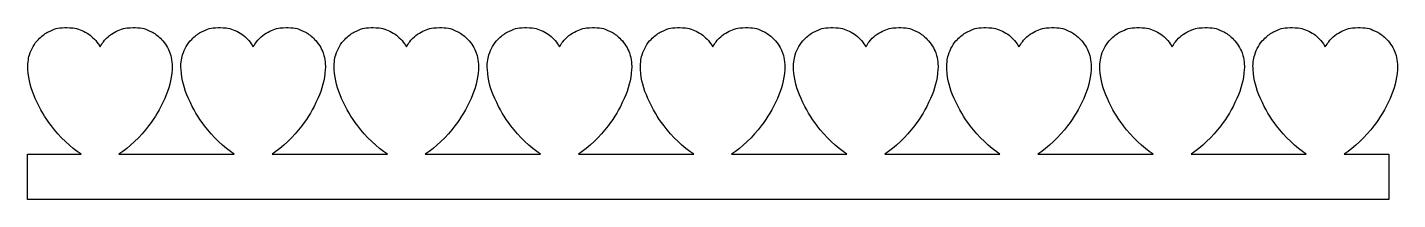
# Model space of a CAD drawing. Header units: centimetres. Extents: x -14.8 to 13.9, y 9.8 to 13.4.
import ezdxf

# ---------------------------------------------------------------- set-up
doc = ezdxf.new("R2010")
doc.units = ezdxf.units.CM
doc.header["$MEASUREMENT"] = 0
doc.layers.add('Layer 1', color=7, linetype='Continuous')

msp = doc.modelspace()

# ---------------------------------------------------------------- linework, layer by layer
at = {"layer": 'Layer 1', "color": 16}
msp.add_open_spline([(-14.04748, 13.37981), (-14.20814, 13.37189), (-14.25931, 13.35788), (-14.41128, 13.27893), (-14.41128, 13.27893), (-14.47422, 13.24623), (-14.53661, 13.19738), (-14.60145, 13.13176), (-14.60145, 13.13176), (-14.68667, 13.04551), (-14.75279, 12.93262), (-14.79162, 12.80599), (-14.79162, 12.80599), (-14.808, 12.75256), (-14.81252, 12.73064), (-14.82055, 12.65716), (-14.82055, 12.65716), (-14.82915, 12.57851), (-14.82924, 12.5647), (-14.82469, 12.49593), (-14.82469, 12.49593), (-14.81072, 12.28491), (-14.76068, 12.0896), (-14.67007, 11.89235), (-14.67007, 11.89235), (-14.55587, 11.64373), (-14.47745, 11.50981), (-14.33108, 11.31523), (-14.33108, 11.31523), (-14.16396, 11.09307), (-13.91923, 10.86118), (-13.70848, 10.72322), (-13.70848, 10.72322), (-13.70848, 10.72322), (-14.83461, 10.72322), (-14.83461, 10.72322), (-14.83461, 10.72322), (-14.83461, 10.72322), (-14.83461, 9.77072), (-14.83461, 9.77072), (-14.83461, 9.77072), (-14.83461, 9.77072), (13.74039, 9.77072), (13.74039, 9.77072), (13.74039, 9.77072), (13.74039, 9.77072), (13.74039, 10.72322), (13.74039, 10.72322), (13.74039, 10.72322), (13.74039, 10.72322), (12.80525, 10.72322), (12.80525, 10.72322), (12.80525, 10.72322), (13.01515, 10.86055), (13.25997, 11.09322), (13.42702, 11.31523), (13.42702, 11.31523), (13.57368, 11.51014), (13.65142, 11.64286), (13.76602, 11.89235), (13.76602, 11.89235), (13.85661, 12.08956), (13.90667, 12.28492), (13.92064, 12.49593), (13.92064, 12.49593), (13.92518, 12.56461), (13.92504, 12.57827), (13.9165, 12.65634), (13.9165, 12.65634), (13.9072, 12.7414), (13.90374, 12.75622), (13.87433, 12.84651), (13.87433, 12.84651), (13.84202, 12.94574), (13.77573, 13.05248), (13.69739, 13.13176), (13.69739, 13.13176), (13.63256, 13.19738), (13.57017, 13.24623), (13.50723, 13.27893), (13.50723, 13.27893), (13.35526, 13.35788), (13.30326, 13.37188), (13.1426, 13.37981), (13.1426, 13.37981), (13.10611, 13.3816), (12.96585, 13.37138), (12.93589, 13.36492), (12.93589, 13.36492), (12.82906, 13.3419), (12.7495, 13.30702), (12.64485, 13.23759), (12.64485, 13.23759), (12.58576, 13.1984), (12.56606, 13.18075), (12.50429, 13.11109), (12.50429, 13.11109), (12.46326, 13.06482), (12.4522, 13.04984), (12.42657, 13.00443), (12.42657, 13.00443), (12.41847, 12.99008), (12.41007, 12.97797), (12.40838, 12.97797), (12.40838, 12.97797), (12.40668, 12.97797), (12.39722, 12.99222), (12.38688, 13.00939), (12.38688, 13.00939), (12.33749, 13.09146), (12.24614, 13.18774), (12.1719, 13.23677), (12.1719, 13.23677), (12.06965, 13.3043), (11.98184, 13.34227), (11.87673, 13.36492), (11.87673, 13.36492), (11.84677, 13.37138), (11.70651, 13.3816), (11.67002, 13.37981), (11.67002, 13.37981), (11.50936, 13.37189), (11.45819, 13.35788), (11.30622, 13.27893), (11.30622, 13.27893), (11.24328, 13.24623), (11.18089, 13.19738), (11.11605, 13.13176), (11.11605, 13.13176), (11.03083, 13.04551), (10.96471, 12.93262), (10.92588, 12.80599), (10.92588, 12.80599), (10.9095, 12.75256), (10.90498, 12.73064), (10.89695, 12.65716), (10.89695, 12.65716), (10.88835, 12.57851), (10.88826, 12.5647), (10.89281, 12.49593), (10.89281, 12.49593), (10.90678, 12.28491), (10.95682, 12.0896), (11.04743, 11.89235), (11.04743, 11.89235), (11.16163, 11.64373), (11.24005, 11.50981), (11.38642, 11.31523), (11.38642, 11.31523), (11.55354, 11.09307), (11.79827, 10.86118), (12.00902, 10.72322), (12.00902, 10.72322), (12.00902, 10.72322), (9.59056, 10.72322), (9.59056, 10.72322), (9.59056, 10.72322), (9.80046, 10.86055), (10.04529, 11.09322), (10.21234, 11.31523), (10.21234, 11.31523), (10.35899, 11.51014), (10.43673, 11.64286), (10.55133, 11.89235), (10.55133, 11.89235), (10.64193, 12.08956), (10.69198, 12.28492), (10.70595, 12.49593), (10.70595, 12.49593), (10.7105, 12.56461), (10.71035, 12.57827), (10.70181, 12.65634), (10.70181, 12.65634), (10.69252, 12.7414), (10.68905, 12.75622), (10.65965, 12.84651), (10.65965, 12.84651), (10.62733, 12.94574), (10.56104, 13.05248), (10.48271, 13.13176), (10.48271, 13.13176), (10.41787, 13.19738), (10.35548, 13.24623), (10.29254, 13.27893), (10.29254, 13.27893), (10.14057, 13.35788), (10.0894, 13.37188), (9.92874, 13.37981), (9.92874, 13.37981), (9.89225, 13.38161), (9.75116, 13.37138), (9.7212, 13.36492), (9.7212, 13.36492), (9.61437, 13.3419), (9.53481, 13.30702), (9.43016, 13.23759), (9.43016, 13.23759), (9.37107, 13.1984), (9.35137, 13.18075), (9.2896, 13.11109), (9.2896, 13.11109), (9.24857, 13.06482), (9.23752, 13.04984), (9.21188, 13.00443), (9.21188, 13.00443), (9.20378, 12.99008), (9.19539, 12.97797), (9.19369, 12.97797), (9.19369, 12.97797), (9.19199, 12.97797), (9.18253, 12.99222), (9.17219, 13.00939), (9.17219, 13.00939), (9.12279, 13.09146), (9.03145, 13.18774), (8.95722, 13.23677), (8.95722, 13.23677), (8.85496, 13.3043), (8.76715, 13.34227), (8.66204, 13.36492), (8.66204, 13.36492), (8.63208, 13.37138), (8.49183, 13.3816), (8.45534, 13.37981), (8.45534, 13.37981), (8.29468, 13.37189), (8.2435, 13.35788), (8.09153, 13.27893), (8.09153, 13.27893), (8.02859, 13.24623), (7.96621, 13.19738), (7.90137, 13.13176), (7.90137, 13.13176), (7.81614, 13.04551), (7.75003, 12.93262), (7.7112, 12.80599), (7.7112, 12.80599), (7.69481, 12.75256), (7.69029, 12.73064), (7.68226, 12.65716), (7.68226, 12.65716), (7.67366, 12.57851), (7.67357, 12.5647), (7.67812, 12.49593), (7.67812, 12.49593), (7.69209, 12.28491), (7.74213, 12.0896), (7.83274, 11.89235), (7.83274, 11.89235), (7.94695, 11.64373), (8.02537, 11.50981), (8.17174, 11.31523), (8.17174, 11.31523), (8.33885, 11.09307), (8.58359, 10.86118), (8.79433, 10.72322), (8.79433, 10.72322), (8.79433, 10.72322), (6.37588, 10.72322), (6.37588, 10.72322), (6.37588, 10.72322), (6.58577, 10.86055), (6.8306, 11.09322), (6.99765, 11.31523), (6.99765, 11.31523), (7.1443, 11.51014), (7.22204, 11.64286), (7.33665, 11.89235), (7.33665, 11.89235), (7.42724, 12.08956), (7.47729, 12.28492), (7.49126, 12.49593), (7.49126, 12.49593), (7.49581, 12.56461), (7.49566, 12.57827), (7.48713, 12.65634), (7.48713, 12.65634), (7.47783, 12.7414), (7.47436, 12.75622), (7.44496, 12.84651), (7.44496, 12.84651), (7.41265, 12.94574), (7.34635, 13.05248), (7.26802, 13.13176), (7.26802, 13.13176), (7.20318, 13.19738), (7.1408, 13.24623), (7.07785, 13.27893), (7.07785, 13.27893), (6.92589, 13.35788), (6.87471, 13.37189), (6.71405, 13.37981), (6.71405, 13.37981), (6.67756, 13.38161), (6.5373, 13.37138), (6.50734, 13.36492), (6.50734, 13.36492), (6.40051, 13.3419), (6.32013, 13.30702), (6.21547, 13.23759), (6.21547, 13.23759), (6.15639, 13.1984), (6.13668, 13.18075), (6.07491, 13.11109), (6.07491, 13.11109), (6.03388, 13.06482), (6.02283, 13.04984), (5.99719, 13.00443), (5.99719, 13.00443), (5.98909, 12.99008), (5.9807, 12.97797), (5.979, 12.97797), (5.979, 12.97797), (5.97731, 12.97797), (5.96784, 12.99222), (5.9575, 13.00939), (5.9575, 13.00939), (5.90811, 13.09146), (5.81677, 13.18774), (5.74253, 13.23677), (5.74253, 13.23677), (5.64028, 13.3043), (5.55246, 13.34227), (5.44736, 13.36492), (5.44736, 13.36492), (5.4174, 13.37138), (5.27714, 13.38161), (5.24065, 13.37981), (5.24065, 13.37981), (5.07999, 13.37189), (5.02881, 13.35788), (4.87685, 13.27893), (4.87685, 13.27893), (4.8139, 13.24623), (4.75152, 13.19738), (4.68668, 13.13176), (4.68668, 13.13176), (4.60145, 13.04551), (4.53534, 12.93262), (4.49651, 12.80599), (4.49651, 12.80599), (4.48013, 12.75256), (4.4756, 12.73064), (4.46757, 12.65716), (4.46757, 12.65716), (4.45897, 12.57851), (4.45888, 12.5647), (4.46344, 12.49593), (4.46344, 12.49593), (4.47741, 12.28491), (4.52744, 12.0896), (4.61805, 11.89235), (4.61805, 11.89235), (4.73226, 11.64373), (4.81068, 11.50981), (4.95705, 11.31523), (4.95705, 11.31523), (5.12416, 11.09307), (5.3689, 10.86118), (5.57965, 10.72322), (5.57965, 10.72322), (5.57965, 10.72322), (3.16119, 10.72322), (3.16119, 10.72322), (3.16119, 10.72322), (3.37108, 10.86055), (3.61591, 11.09322), (3.78296, 11.31523), (3.78296, 11.31523), (3.92962, 11.51014), (4.00735, 11.64286), (4.12196, 11.89235), (4.12196, 11.89235), (4.21255, 12.08956), (4.2626, 12.28492), (4.27657, 12.49593), (4.27657, 12.49593), (4.28112, 12.56461), (4.28097, 12.57827), (4.27244, 12.65634), (4.27244, 12.65634), (4.26314, 12.7414), (4.25967, 12.75622), (4.23027, 12.84651), (4.23027, 12.84651), (4.19796, 12.94574), (4.13167, 13.05248), (4.05333, 13.13176), (4.05333, 13.13176), (3.98849, 13.19738), (3.92611, 13.24623), (3.86316, 13.27893), (3.86316, 13.27893), (3.7112, 13.35788), (3.66002, 13.37188), (3.49936, 13.37981), (3.49936, 13.37981), (3.46287, 13.38161), (3.32261, 13.37138), (3.29265, 13.36492), (3.29265, 13.36492), (3.18582, 13.3419), (3.10544, 13.30702), (3.00079, 13.23759), (3.00079, 13.23759), (2.9417, 13.1984), (2.922, 13.18075), (2.86023, 13.11109), (2.86023, 13.11109), (2.8192, 13.06482), (2.80814, 13.04984), (2.7825, 13.00443), (2.7825, 13.00443), (2.77441, 12.99008), (2.76601, 12.97797), (2.76431, 12.97797), (2.76431, 12.97797), (2.76262, 12.97797), (2.75315, 12.99222), (2.74282, 13.00939), (2.74282, 13.00939), (2.69342, 13.09146), (2.60208, 13.18774), (2.52784, 13.23677), (2.52784, 13.23677), (2.42559, 13.3043), (2.33777, 13.34227), (2.23267, 13.36492), (2.23267, 13.36492), (2.20271, 13.37138), (2.06245, 13.3816), (2.02596, 13.37981), (2.02596, 13.37981), (1.8653, 13.37189), (1.81412, 13.35788), (1.66216, 13.27893), (1.66216, 13.27893), (1.59921, 13.24623), (1.53683, 13.19738), (1.47199, 13.13176), (1.47199, 13.13176), (1.38676, 13.04551), (1.32065, 12.93262), (1.28182, 12.80599), (1.28182, 12.80599), (1.26544, 12.75256), (1.26092, 12.73064), (1.25288, 12.65716), (1.25288, 12.65716), (1.24428, 12.57851), (1.2442, 12.5647), (1.24875, 12.49593), (1.24875, 12.49593), (1.26272, 12.28491), (1.31276, 12.0896), (1.40336, 11.89235), (1.40336, 11.89235), (1.51757, 11.64373), (1.59599, 11.50981), (1.74236, 11.31523), (1.74236, 11.31523), (1.90947, 11.09307), (2.15421, 10.86118), (2.36496, 10.72322), (2.36496, 10.72322), (2.36496, 10.72322), (-0.0535, 10.72322), (-0.0535, 10.72322), (-0.0535, 10.72322), (0.1564, 10.86055), (0.40123, 11.09322), (0.56827, 11.31523), (0.56827, 11.31523), (0.71493, 11.51014), (0.79266, 11.64286), (0.90727, 11.89235), (0.90727, 11.89235), (0.99786, 12.08956), (1.04792, 12.28492), (1.06189, 12.49593), (1.06189, 12.49593), (1.06643, 12.56461), (1.06629, 12.57827), (1.05775, 12.65634), (1.05775, 12.65634), (1.04845, 12.7414), (1.04498, 12.75622), (1.01558, 12.84651), (1.01558, 12.84651), (0.98327, 12.94574), (0.91698, 13.05248), (0.83864, 13.13176), (0.83864, 13.13176), (0.7738, 13.19738), (0.71142, 13.24623), (0.64847, 13.27893), (0.64847, 13.27893), (0.49651, 13.35788), (0.44533, 13.37189), (0.28467, 13.37981), (0.28467, 13.37981), (0.24818, 13.38161), (0.10793, 13.37138), (0.07797, 13.36492), (0.07797, 13.36492), (-0.02887, 13.3419), (-0.10925, 13.30702), (-0.2139, 13.23759), (-0.2139, 13.23759), (-0.27299, 13.1984), (-0.29269, 13.18075), (-0.35446, 13.11109), (-0.35446, 13.11109), (-0.39549, 13.06482), (-0.40655, 13.04984), (-0.43218, 13.00443), (-0.43218, 13.00443), (-0.44028, 12.99008), (-0.44868, 12.97797), (-0.45037, 12.97797), (-0.45037, 12.97797), (-0.45207, 12.97797), (-0.46153, 12.99222), (-0.47187, 13.00939), (-0.47187, 13.00939), (-0.52127, 13.09146), (-0.61261, 13.18774), (-0.68684, 13.23677), (-0.68684, 13.23677), (-0.7891, 13.3043), (-0.87692, 13.34227), (-0.98202, 13.36492), (-0.98202, 13.36492), (-1.01198, 13.37138), (-1.15224, 13.38161), (-1.18873, 13.37981), (-1.18873, 13.37981), (-1.34939, 13.37189), (-1.40056, 13.35788), (-1.55253, 13.27893), (-1.55253, 13.27893), (-1.61547, 13.24623), (-1.67786, 13.19738), (-1.7427, 13.13176), (-1.7427, 13.13176), (-1.82792, 13.04551), (-1.89404, 12.93262), (-1.93287, 12.80599), (-1.93287, 12.80599), (-1.94925, 12.75256), (-1.95377, 12.73064), (-1.9618, 12.65716), (-1.9618, 12.65716), (-1.9704, 12.57851), (-1.97049, 12.5647), (-1.96594, 12.49593), (-1.96594, 12.49593), (-1.95197, 12.28491), (-1.90193, 12.0896), (-1.81132, 11.89235), (-1.81132, 11.89235), (-1.69712, 11.64373), (-1.6187, 11.50981), (-1.47233, 11.31523), (-1.47233, 11.31523), (-1.30521, 11.09307), (-1.06048, 10.86118), (-0.84973, 10.72322), (-0.84973, 10.72322), (-0.84973, 10.72322), (-3.26819, 10.72322), (-3.26819, 10.72322), (-3.26819, 10.72322), (-3.05829, 10.86055), (-2.81346, 11.09322), (-2.64641, 11.31523), (-2.64641, 11.31523), (-2.49976, 11.51014), (-2.42202, 11.64286), (-2.30742, 11.89235), (-2.30742, 11.89235), (-2.21683, 12.08956), (-2.16677, 12.28492), (-2.1528, 12.49593), (-2.1528, 12.49593), (-2.14825, 12.56461), (-2.1484, 12.57827), (-2.15694, 12.65634), (-2.15694, 12.65634), (-2.16623, 12.7414), (-2.1697, 12.75622), (-2.1991, 12.84651), (-2.1991, 12.84651), (-2.23142, 12.94574), (-2.29771, 13.05248), (-2.37604, 13.13176), (-2.37604, 13.13176), (-2.44088, 13.19738), (-2.50327, 13.24623), (-2.56621, 13.27893), (-2.56621, 13.27893), (-2.71818, 13.35788), (-2.76935, 13.37189), (-2.93001, 13.37981), (-2.93001, 13.37981), (-2.9665, 13.38161), (-3.10676, 13.37138), (-3.13672, 13.36492), (-3.13672, 13.36492), (-3.24355, 13.3419), (-3.32394, 13.30702), (-3.42859, 13.23759), (-3.42859, 13.23759), (-3.48768, 13.1984), (-3.50738, 13.18075), (-3.56915, 13.11109), (-3.56915, 13.11109), (-3.61018, 13.06482), (-3.62123, 13.04984), (-3.64687, 13.00443), (-3.64687, 13.00443), (-3.65497, 12.99008), (-3.66336, 12.97797), (-3.66506, 12.97797), (-3.66506, 12.97797), (-3.66676, 12.97797), (-3.67622, 12.99222), (-3.68656, 13.00939), (-3.68656, 13.00939), (-3.73595, 13.09146), (-3.8273, 13.18774), (-3.90153, 13.23677), (-3.90153, 13.23677), (-4.00379, 13.3043), (-4.0916, 13.34227), (-4.19671, 13.36492), (-4.19671, 13.36492), (-4.22667, 13.37138), (-4.36692, 13.38161), (-4.40341, 13.37981), (-4.40341, 13.37981), (-4.56407, 13.37189), (-4.61525, 13.35788), (-4.76722, 13.27893), (-4.76722, 13.27893), (-4.83016, 13.24623), (-4.89254, 13.19738), (-4.95738, 13.13176), (-4.95738, 13.13176), (-5.04261, 13.04551), (-5.10872, 12.93262), (-5.14755, 12.80599), (-5.14755, 12.80599), (-5.16394, 12.75256), (-5.16846, 12.73064), (-5.17649, 12.65716), (-5.17649, 12.65716), (-5.18509, 12.57851), (-5.18518, 12.5647), (-5.18063, 12.49593), (-5.18063, 12.49593), (-5.16666, 12.28491), (-5.11662, 12.0896), (-5.02601, 11.89235), (-5.02601, 11.89235), (-4.9118, 11.64373), (-4.83338, 11.50981), (-4.68701, 11.31523), (-4.68701, 11.31523), (-4.5199, 11.09307), (-4.27516, 10.86118), (-4.06442, 10.72322), (-4.06442, 10.72322), (-4.06442, 10.72322), (-6.48287, 10.72322), (-6.48287, 10.72322), (-6.48287, 10.72322), (-6.27298, 10.86055), (-6.02815, 11.09322), (-5.8611, 11.31523), (-5.8611, 11.31523), (-5.71445, 11.51014), (-5.63671, 11.64286), (-5.5221, 11.89235), (-5.5221, 11.89235), (-5.43151, 12.08956), (-5.38146, 12.28492), (-5.36749, 12.49593), (-5.36749, 12.49593), (-5.36294, 12.56461), (-5.36309, 12.57827), (-5.37162, 12.65634), (-5.37162, 12.65634), (-5.38092, 12.7414), (-5.38439, 12.75622), (-5.41379, 12.84651), (-5.41379, 12.84651), (-5.4461, 12.94574), (-5.5124, 13.05248), (-5.59073, 13.13176), (-5.59073, 13.13176), (-5.65557, 13.19738), (-5.71795, 13.24623), (-5.7809, 13.27893), (-5.7809, 13.27893), (-5.93286, 13.35788), (-5.98404, 13.37188), (-6.1447, 13.37981), (-6.1447, 13.37981), (-6.18119, 13.3816), (-6.32145, 13.37138), (-6.35141, 13.36492), (-6.35141, 13.36492), (-6.45824, 13.3419), (-6.53862, 13.30702), (-6.64328, 13.23759), (-6.64328, 13.23759), (-6.70236, 13.1984), (-6.72207, 13.18075), (-6.78384, 13.11109), (-6.78384, 13.11109), (-6.82487, 13.06482), (-6.83592, 13.04984), (-6.86156, 13.00443), (-6.86156, 13.00443), (-6.86966, 12.99008), (-6.87805, 12.97797), (-6.87975, 12.97797), (-6.87975, 12.97797), (-6.88144, 12.97797), (-6.89091, 12.99222), (-6.90125, 13.00939), (-6.90125, 13.00939), (-6.95064, 13.09146), (-7.04198, 13.18774), (-7.11622, 13.23677), (-7.11622, 13.23677), (-7.21847, 13.3043), (-7.30629, 13.34227), (-7.41139, 13.36492), (-7.41139, 13.36492), (-7.44135, 13.37138), (-7.58161, 13.3816), (-7.6181, 13.37981), (-7.6181, 13.37981), (-7.77876, 13.37189), (-7.82994, 13.35788), (-7.9819, 13.27893), (-7.9819, 13.27893), (-8.04485, 13.24623), (-8.10723, 13.19738), (-8.17207, 13.13176), (-8.17207, 13.13176), (-8.2573, 13.04551), (-8.32341, 12.93262), (-8.36224, 12.80599), (-8.36224, 12.80599), (-8.37862, 12.75256), (-8.38315, 12.73064), (-8.39118, 12.65716), (-8.39118, 12.65716), (-8.39978, 12.57851), (-8.39987, 12.5647), (-8.39531, 12.49593), (-8.39531, 12.49593), (-8.38134, 12.28491), (-8.33131, 12.0896), (-8.2407, 11.89235), (-8.2407, 11.89235), (-8.12649, 11.64373), (-8.04807, 11.50981), (-7.9017, 11.31523), (-7.9017, 11.31523), (-7.73459, 11.09307), (-7.48985, 10.86118), (-7.2791, 10.72322), (-7.2791, 10.72322), (-7.2791, 10.72322), (-9.69756, 10.72322), (-9.69756, 10.72322), (-9.69756, 10.72322), (-9.48767, 10.86055), (-9.24284, 11.09322), (-9.07579, 11.31523), (-9.07579, 11.31523), (-8.92913, 11.51014), (-8.8514, 11.64286), (-8.73679, 11.89235), (-8.73679, 11.89235), (-8.6462, 12.08956), (-8.59615, 12.28492), (-8.58218, 12.49593), (-8.58218, 12.49593), (-8.57763, 12.56461), (-8.57778, 12.57827), (-8.58631, 12.65634), (-8.58631, 12.65634), (-8.59561, 12.7414), (-8.59908, 12.75622), (-8.62848, 12.84651), (-8.62848, 12.84651), (-8.66079, 12.94574), (-8.72708, 13.05248), (-8.80542, 13.13176), (-8.80542, 13.13176), (-8.87026, 13.19738), (-8.93264, 13.24623), (-8.99559, 13.27893), (-8.99559, 13.27893), (-9.14755, 13.35788), (-9.19873, 13.37189), (-9.35939, 13.37981), (-9.35939, 13.37981), (-9.39588, 13.38161), (-9.53614, 13.37138), (-9.5661, 13.36492), (-9.5661, 13.36492), (-9.67293, 13.3419), (-9.75331, 13.30702), (-9.85796, 13.23759), (-9.85796, 13.23759), (-9.91705, 13.1984), (-9.93675, 13.18075), (-9.99852, 13.11109), (-9.99852, 13.11109), (-10.03955, 13.06482), (-10.05061, 13.04984), (-10.07625, 13.00443), (-10.07625, 13.00443), (-10.08434, 12.99008), (-10.09274, 12.97797), (-10.09444, 12.97797), (-10.09444, 12.97797), (-10.09613, 12.97797), (-10.1056, 12.99222), (-10.11593, 13.00939), (-10.11593, 13.00939), (-10.16533, 13.09146), (-10.25667, 13.18774), (-10.33091, 13.23677), (-10.33091, 13.23677), (-10.43316, 13.3043), (-10.52098, 13.34227), (-10.62608, 13.36492), (-10.62608, 13.36492), (-10.65604, 13.37138), (-10.7963, 13.38161), (-10.83279, 13.37981), (-10.83279, 13.37981), (-10.99345, 13.37189), (-11.04463, 13.35788), (-11.19659, 13.27893), (-11.19659, 13.27893), (-11.25954, 13.24623), (-11.32192, 13.19738), (-11.38676, 13.13176), (-11.38676, 13.13176), (-11.47199, 13.04551), (-11.5381, 12.93262), (-11.57693, 12.80599), (-11.57693, 12.80599), (-11.59331, 12.75256), (-11.59784, 12.73064), (-11.60587, 12.65716), (-11.60587, 12.65716), (-11.61447, 12.57851), (-11.61455, 12.5647), (-11.61, 12.49593), (-11.61, 12.49593), (-11.59603, 12.28491), (-11.54599, 12.0896), (-11.45539, 11.89235), (-11.45539, 11.89235), (-11.34118, 11.64373), (-11.26276, 11.50981), (-11.11639, 11.31523), (-11.11639, 11.31523), (-10.94928, 11.09307), (-10.70454, 10.86118), (-10.49379, 10.72322), (-10.49379, 10.72322), (-10.49379, 10.72322), (-12.91225, 10.72322), (-12.91225, 10.72322), (-12.91225, 10.72322), (-12.70235, 10.86055), (-12.45752, 11.09322), (-12.29048, 11.31523), (-12.29048, 11.31523), (-12.14382, 11.51014), (-12.06609, 11.64286), (-11.95148, 11.89235), (-11.95148, 11.89235), (-11.86089, 12.08956), (-11.81083, 12.28492), (-11.79686, 12.49593), (-11.79686, 12.49593), (-11.79232, 12.56461), (-11.79246, 12.57827), (-11.801, 12.65634), (-11.801, 12.65634), (-11.8103, 12.7414), (-11.81377, 12.75622), (-11.84317, 12.84651), (-11.84317, 12.84651), (-11.87548, 12.94574), (-11.94177, 13.05248), (-12.02011, 13.13176), (-12.02011, 13.13176), (-12.08495, 13.19738), (-12.14733, 13.24623), (-12.21027, 13.27893), (-12.21027, 13.27893), (-12.36224, 13.35788), (-12.41342, 13.37189), (-12.57408, 13.37981), (-12.57408, 13.37981), (-12.61057, 13.38161), (-12.75082, 13.37138), (-12.78078, 13.36492), (-12.78078, 13.36492), (-12.88762, 13.3419), (-12.968, 13.30702), (-13.07265, 13.23759), (-13.07265, 13.23759), (-13.13174, 13.1984), (-13.15144, 13.18075), (-13.21321, 13.11109), (-13.21321, 13.11109), (-13.25424, 13.06482), (-13.26529, 13.04984), (-13.29093, 13.00443), (-13.29093, 13.00443), (-13.29903, 12.99008), (-13.30743, 12.97797), (-13.30912, 12.97797), (-13.30912, 12.97797), (-13.31082, 12.97797), (-13.32028, 12.99222), (-13.33062, 13.00939), (-13.33062, 13.00939), (-13.38002, 13.09146), (-13.47136, 13.18774), (-13.54559, 13.23677), (-13.54559, 13.23677), (-13.64785, 13.3043), (-13.73566, 13.34227), (-13.84077, 13.36492), (-13.84077, 13.36492), (-13.87073, 13.37138), (-14.01099, 13.38161), (-14.04748, 13.37981)], degree=3, knots=[0, 0, 0, 0, 0.0041841, 0.0041841, 0.0041841, 0.0041841, 0.0083682, 0.0083682, 0.0083682, 0.0083682, 0.0125523, 0.0125523, 0.0125523, 0.0125523, 0.0167364, 0.0167364, 0.0167364, 0.0167364, 0.0209205, 0.0209205, 0.0209205, 0.0209205, 0.0251046, 0.0251046, 0.0251046, 0.0251046, 0.0292887, 0.0292887, 0.0292887, 0.0292887, 0.0334728, 0.0334728, 0.0334728, 0.0334728, 0.0376569, 0.0376569, 0.0376569, 0.0376569, 0.041841, 0.041841, 0.041841, 0.041841, 0.0460251, 0.0460251, 0.0460251, 0.0460251, 0.05020921, 0.05020921, 0.05020921, 0.05020921, 0.05439331, 0.05439331, 0.05439331, 0.05439331, 0.05857741, 0.05857741, 0.05857741, 0.05857741, 0.06276151, 0.06276151, 0.06276151, 0.06276151, 0.06694561, 0.06694561, 0.06694561, 0.06694561, 0.07112971, 0.07112971, 0.07112971, 0.07112971, 0.07531381, 0.07531381, 0.07531381, 0.07531381, 0.07949791, 0.07949791, 0.07949791, 0.07949791, 0.08368201, 0.08368201, 0.08368201, 0.08368201, 0.08786611, 0.08786611, 0.08786611, 0.08786611, 0.09205021, 0.09205021, 0.09205021, 0.09205021, 0.09623431, 0.09623431, 0.09623431, 0.09623431, 0.10041841, 0.10041841, 0.10041841, 0.10041841, 0.10460251, 0.10460251, 0.10460251, 0.10460251, 0.10878661, 0.10878661, 0.10878661, 0.10878661, 0.11297071, 0.11297071, 0.11297071, 0.11297071, 0.11715481, 0.11715481, 0.11715481, 0.11715481, 0.12133891, 0.12133891, 0.12133891, 0.12133891, 0.12552301, 0.12552301, 0.12552301, 0.12552301, 0.12970711, 0.12970711, 0.12970711, 0.12970711, 0.13389121, 0.13389121, 0.13389121, 0.13389121, 0.13807531, 0.13807531, 0.13807531, 0.13807531, 0.14225941, 0.14225941, 0.14225941, 0.14225941, 0.14644351, 0.14644351, 0.14644351, 0.14644351, 0.15062762, 0.15062762, 0.15062762, 0.15062762, 0.15481172, 0.15481172, 0.15481172, 0.15481172, 0.15899582, 0.15899582, 0.15899582, 0.15899582, 0.16317992, 0.16317992, 0.16317992, 0.16317992, 0.16736402, 0.16736402, 0.16736402, 0.16736402, 0.17154812, 0.17154812, 0.17154812, 0.17154812, 0.17573222, 0.17573222, 0.17573222, 0.17573222, 0.17991632, 0.17991632, 0.17991632, 0.17991632, 0.18410042, 0.18410042, 0.18410042, 0.18410042, 0.18828452, 0.18828452, 0.18828452, 0.18828452, 0.19246862, 0.19246862, 0.19246862, 0.19246862, 0.19665272, 0.19665272, 0.19665272, 0.19665272, 0.20083682, 0.20083682, 0.20083682, 0.20083682, 0.20502092, 0.20502092, 0.20502092, 0.20502092, 0.20920502, 0.20920502, 0.20920502, 0.20920502, 0.21338912, 0.21338912, 0.21338912, 0.21338912, 0.21757322, 0.21757322, 0.21757322, 0.21757322, 0.22175732, 0.22175732, 0.22175732, 0.22175732, 0.22594142, 0.22594142, 0.22594142, 0.22594142, 0.23012552, 0.23012552, 0.23012552, 0.23012552, 0.23430962, 0.23430962, 0.23430962, 0.23430962, 0.23849372, 0.23849372, 0.23849372, 0.23849372, 0.24267782, 0.24267782, 0.24267782, 0.24267782, 0.24686192, 0.24686192, 0.24686192, 0.24686192, 0.25104603, 0.25104603, 0.25104603, 0.25104603, 0.25523013, 0.25523013, 0.25523013, 0.25523013, 0.25941423, 0.25941423, 0.25941423, 0.25941423, 0.26359833, 0.26359833, 0.26359833, 0.26359833, 0.26778243, 0.26778243, 0.26778243, 0.26778243, 0.27196653, 0.27196653, 0.27196653, 0.27196653, 0.27615063, 0.27615063, 0.27615063, 0.27615063, 0.28033473, 0.28033473, 0.28033473, 0.28033473, 0.28451883, 0.28451883, 0.28451883, 0.28451883, 0.28870293, 0.28870293, 0.28870293, 0.28870293, 0.29288703, 0.29288703, 0.29288703, 0.29288703, 0.29707113, 0.29707113, 0.29707113, 0.29707113, 0.30125523, 0.30125523, 0.30125523, 0.30125523, 0.30543933, 0.30543933, 0.30543933, 0.30543933, 0.30962343, 0.30962343, 0.30962343, 0.30962343, 0.31380753, 0.31380753, 0.31380753, 0.31380753, 0.31799163, 0.31799163, 0.31799163, 0.31799163, 0.32217573, 0.32217573, 0.32217573, 0.32217573, 0.32635983, 0.32635983, 0.32635983, 0.32635983, 0.33054393, 0.33054393, 0.33054393, 0.33054393, 0.33472803, 0.33472803, 0.33472803, 0.33472803, 0.33891213, 0.33891213, 0.33891213, 0.33891213, 0.34309623, 0.34309623, 0.34309623, 0.34309623, 0.34728033, 0.34728033, 0.34728033, 0.34728033, 0.35146444, 0.35146444, 0.35146444, 0.35146444, 0.35564854, 0.35564854, 0.35564854, 0.35564854, 0.35983264, 0.35983264, 0.35983264, 0.35983264, 0.36401674, 0.36401674, 0.36401674, 0.36401674, 0.36820084, 0.36820084, 0.36820084, 0.36820084, 0.37238494, 0.37238494, 0.37238494, 0.37238494, 0.37656904, 0.37656904, 0.37656904, 0.37656904, 0.38075314, 0.38075314, 0.38075314, 0.38075314, 0.38493724, 0.38493724, 0.38493724, 0.38493724, 0.38912134, 0.38912134, 0.38912134, 0.38912134, 0.39330544, 0.39330544, 0.39330544, 0.39330544, 0.39748954, 0.39748954, 0.39748954, 0.39748954, 0.40167364, 0.40167364, 0.40167364, 0.40167364, 0.40585774, 0.40585774, 0.40585774, 0.40585774, 0.41004184, 0.41004184, 0.41004184, 0.41004184, 0.41422594, 0.41422594, 0.41422594, 0.41422594, 0.41841004, 0.41841004, 0.41841004, 0.41841004, 0.42259414, 0.42259414, 0.42259414, 0.42259414, 0.42677824, 0.42677824, 0.42677824, 0.42677824, 0.43096234, 0.43096234, 0.43096234, 0.43096234, 0.43514644, 0.43514644, 0.43514644, 0.43514644, 0.43933054, 0.43933054, 0.43933054, 0.43933054, 0.44351464, 0.44351464, 0.44351464, 0.44351464, 0.44769874, 0.44769874, 0.44769874, 0.44769874, 0.45188285, 0.45188285, 0.45188285, 0.45188285, 0.45606695, 0.45606695, 0.45606695, 0.45606695, 0.46025105, 0.46025105, 0.46025105, 0.46025105, 0.46443515, 0.46443515, 0.46443515, 0.46443515, 0.46861925, 0.46861925, 0.46861925, 0.46861925, 0.47280335, 0.47280335, 0.47280335, 0.47280335, 0.47698745, 0.47698745, 0.47698745, 0.47698745, 0.48117155, 0.48117155, 0.48117155, 0.48117155, 0.48535565, 0.48535565, 0.48535565, 0.48535565, 0.48953975, 0.48953975, 0.48953975, 0.48953975, 0.49372385, 0.49372385, 0.49372385, 0.49372385, 0.49790795, 0.49790795, 0.49790795, 0.49790795, 0.50209205, 0.50209205, 0.50209205, 0.50209205, 0.50627615, 0.50627615, 0.50627615, 0.50627615, 0.51046025, 0.51046025, 0.51046025, 0.51046025, 0.51464435, 0.51464435, 0.51464435, 0.51464435, 0.51882845, 0.51882845, 0.51882845, 0.51882845, 0.52301255, 0.52301255, 0.52301255, 0.52301255, 0.52719665, 0.52719665, 0.52719665, 0.52719665, 0.53138075, 0.53138075, 0.53138075, 0.53138075, 0.53556485, 0.53556485, 0.53556485, 0.53556485, 0.53974895, 0.53974895, 0.53974895, 0.53974895, 0.54393305, 0.54393305, 0.54393305, 0.54393305, 0.54811715, 0.54811715, 0.54811715, 0.54811715, 0.55230126, 0.55230126, 0.55230126, 0.55230126, 0.55648536, 0.55648536, 0.55648536, 0.55648536, 0.56066946, 0.56066946, 0.56066946, 0.56066946, 0.56485356, 0.56485356, 0.56485356, 0.56485356, 0.56903766, 0.56903766, 0.56903766, 0.56903766, 0.57322176, 0.57322176, 0.57322176, 0.57322176, 0.57740586, 0.57740586, 0.57740586, 0.57740586, 0.58158996, 0.58158996, 0.58158996, 0.58158996, 0.58577406, 0.58577406, 0.58577406, 0.58577406, 0.58995816, 0.58995816, 0.58995816, 0.58995816, 0.59414226, 0.59414226, 0.59414226, 0.59414226, 0.59832636, 0.59832636, 0.59832636, 0.59832636, 0.60251046, 0.60251046, 0.60251046, 0.60251046, 0.60669456, 0.60669456, 0.60669456, 0.60669456, 0.61087866, 0.61087866, 0.61087866, 0.61087866, 0.61506276, 0.61506276, 0.61506276, 0.61506276, 0.61924686, 0.61924686, 0.61924686, 0.61924686, 0.62343096, 0.62343096, 0.62343096, 0.62343096, 0.62761506, 0.62761506, 0.62761506, 0.62761506, 0.63179916, 0.63179916, 0.63179916, 0.63179916, 0.63598326, 0.63598326, 0.63598326, 0.63598326, 0.64016736, 0.64016736, 0.64016736, 0.64016736, 0.64435146, 0.64435146, 0.64435146, 0.64435146, 0.64853556, 0.64853556, 0.64853556, 0.64853556, 0.65271967, 0.65271967, 0.65271967, 0.65271967, 0.65690377, 0.65690377, 0.65690377, 0.65690377, 0.66108787, 0.66108787, 0.66108787, 0.66108787, 0.66527197, 0.66527197, 0.66527197, 0.66527197, 0.66945607, 0.66945607, 0.66945607, 0.66945607, 0.67364017, 0.67364017, 0.67364017, 0.67364017, 0.67782427, 0.67782427, 0.67782427, 0.67782427, 0.68200837, 0.68200837, 0.68200837, 0.68200837, 0.68619247, 0.68619247, 0.68619247, 0.68619247, 0.69037657, 0.69037657, 0.69037657, 0.69037657, 0.69456067, 0.69456067, 0.69456067, 0.69456067, 0.69874477, 0.69874477, 0.69874477, 0.69874477, 0.70292887, 0.70292887, 0.70292887, 0.70292887, 0.70711297, 0.70711297, 0.70711297, 0.70711297, 0.71129707, 0.71129707, 0.71129707, 0.71129707, 0.71548117, 0.71548117, 0.71548117, 0.71548117, 0.71966527, 0.71966527, 0.71966527, 0.71966527, 0.72384937, 0.72384937, 0.72384937, 0.72384937, 0.72803347, 0.72803347, 0.72803347, 0.72803347, 0.73221757, 0.73221757, 0.73221757, 0.73221757, 0.73640167, 0.73640167, 0.73640167, 0.73640167, 0.74058577, 0.74058577, 0.74058577, 0.74058577, 0.74476987, 0.74476987, 0.74476987, 0.74476987, 0.74895397, 0.74895397, 0.74895397, 0.74895397, 0.75313808, 0.75313808, 0.75313808, 0.75313808, 0.75732218, 0.75732218, 0.75732218, 0.75732218, 0.76150628, 0.76150628, 0.76150628, 0.76150628, 0.76569038, 0.76569038, 0.76569038, 0.76569038, 0.76987448, 0.76987448, 0.76987448, 0.76987448, 0.77405858, 0.77405858, 0.77405858, 0.77405858, 0.77824268, 0.77824268, 0.77824268, 0.77824268, 0.78242678, 0.78242678, 0.78242678, 0.78242678, 0.78661088, 0.78661088, 0.78661088, 0.78661088, 0.79079498, 0.79079498, 0.79079498, 0.79079498, 0.79497908, 0.79497908, 0.79497908, 0.79497908, 0.79916318, 0.79916318, 0.79916318, 0.79916318, 0.80334728, 0.80334728, 0.80334728, 0.80334728, 0.80753138, 0.80753138, 0.80753138, 0.80753138, 0.81171548, 0.81171548, 0.81171548, 0.81171548, 0.81589958, 0.81589958, 0.81589958, 0.81589958, 0.82008368, 0.82008368, 0.82008368, 0.82008368, 0.82426778, 0.82426778, 0.82426778, 0.82426778, 0.82845188, 0.82845188, 0.82845188, 0.82845188, 0.83263598, 0.83263598, 0.83263598, 0.83263598, 0.83682008, 0.83682008, 0.83682008, 0.83682008, 0.84100418, 0.84100418, 0.84100418, 0.84100418, 0.84518828, 0.84518828, 0.84518828, 0.84518828, 0.84937238, 0.84937238, 0.84937238, 0.84937238, 0.85355649, 0.85355649, 0.85355649, 0.85355649, 0.85774059, 0.85774059, 0.85774059, 0.85774059, 0.86192469, 0.86192469, 0.86192469, 0.86192469, 0.86610879, 0.86610879, 0.86610879, 0.86610879, 0.87029289, 0.87029289, 0.87029289, 0.87029289, 0.87447699, 0.87447699, 0.87447699, 0.87447699, 0.87866109, 0.87866109, 0.87866109, 0.87866109, 0.88284519, 0.88284519, 0.88284519, 0.88284519, 0.88702929, 0.88702929, 0.88702929, 0.88702929, 0.89121339, 0.89121339, 0.89121339, 0.89121339, 0.89539749, 0.89539749, 0.89539749, 0.89539749, 0.89958159, 0.89958159, 0.89958159, 0.89958159, 0.90376569, 0.90376569, 0.90376569, 0.90376569, 0.90794979, 0.90794979, 0.90794979, 0.90794979, 0.91213389, 0.91213389, 0.91213389, 0.91213389, 0.91631799, 0.91631799, 0.91631799, 0.91631799, 0.92050209, 0.92050209, 0.92050209, 0.92050209, 0.92468619, 0.92468619, 0.92468619, 0.92468619, 0.92887029, 0.92887029, 0.92887029, 0.92887029, 0.93305439, 0.93305439, 0.93305439, 0.93305439, 0.93723849, 0.93723849, 0.93723849, 0.93723849, 0.94142259, 0.94142259, 0.94142259, 0.94142259, 0.94560669, 0.94560669, 0.94560669, 0.94560669, 0.94979079, 0.94979079, 0.94979079, 0.94979079, 0.9539749, 0.9539749, 0.9539749, 0.9539749, 0.958159, 0.958159, 0.958159, 0.958159, 0.9623431, 0.9623431, 0.9623431, 0.9623431, 0.9665272, 0.9665272, 0.9665272, 0.9665272, 0.9707113, 0.9707113, 0.9707113, 0.9707113, 0.9748954, 0.9748954, 0.9748954, 0.9748954, 0.9790795, 0.9790795, 0.9790795, 0.9790795, 0.9832636, 0.9832636, 0.9832636, 0.9832636, 0.9874477, 0.9874477, 0.9874477, 0.9874477, 0.9916318, 0.9916318, 0.9916318, 0.9916318, 1, 1, 1, 1], dxfattribs=at)

doc.saveas('drawing.dxf')
